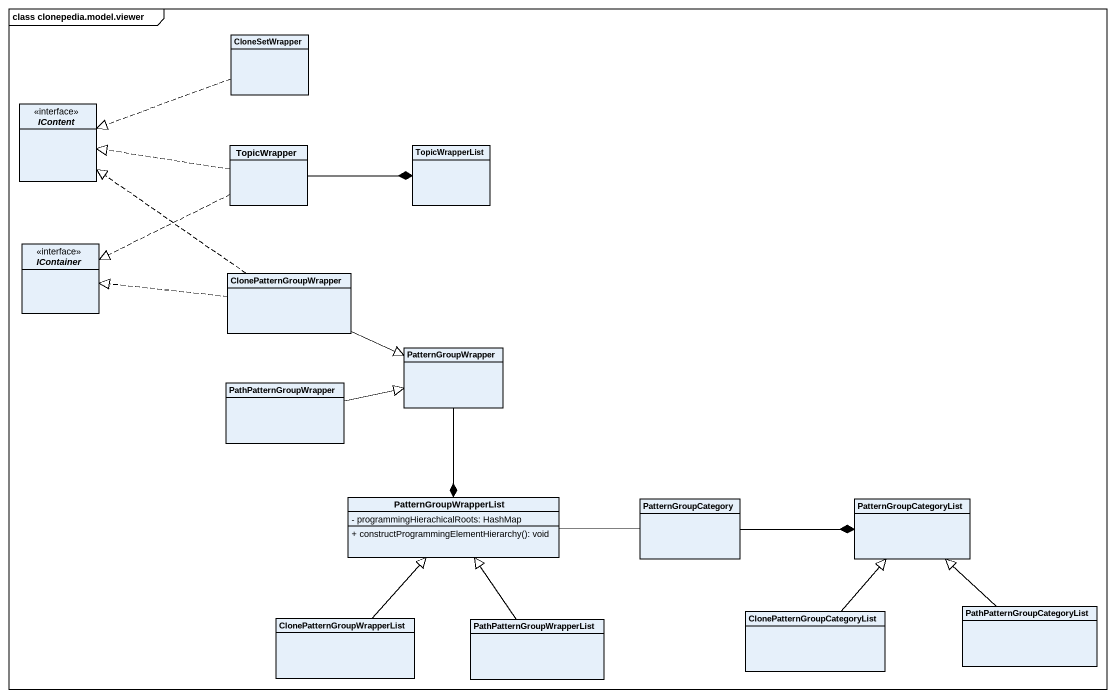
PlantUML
@startuml
mainframe class clonepedia.model.viewer
hide circle
hide empty members
skinparam classAttributeIconSize 0
class CloneSetWrapper
interface IContent <<interface>>
class TopicWrapper
class TopicWrapperList
interface IContainer <<interface>>
class ClonePatternGroupWrapper
class PatternGroupWrapper
class PathPatternGroupWrapper
class PatternGroupWrapperList {
  - programmingHierachicalRoots: HashMap
  + constructProgrammingElementHierarchy(): void
}
class PatternGroupCategory
class PatternGroupCategoryList
class "ClonePatternGroupCategoryList" as ClonePatternGroupCategoryLis
class PathPatternGroupCategoryList
class ClonePatternGroupWrapperList
class PathPatternGroupWrapperList
CloneSetWrapper .left.|> IContent
TopicWrapper .left.|> IContent
TopicWrapper -right-* TopicWrapperList
TopicWrapper .left.|> IContainer
ClonePatternGroupWrapper .up.|> IContent
ClonePatternGroupWrapper .left.|> IContainer
ClonePatternGroupWrapper -right-|> PatternGroupWrapper
PatternGroupWrapper --* PatternGroupWrapperList
PathPatternGroupWrapper -right-|> PatternGroupWrapper
PatternGroupWrapperList -right- PatternGroupCategory
PatternGroupCategory -right-* PatternGroupCategoryList
ClonePatternGroupCategoryLis -up-|> PatternGroupCategoryList
PathPatternGroupCategoryList -up-|> PatternGroupCategoryList
ClonePatternGroupWrapperList -up-|> PatternGroupWrapperList
PathPatternGroupWrapperList -up-|> PatternGroupWrapperList
@enduml
